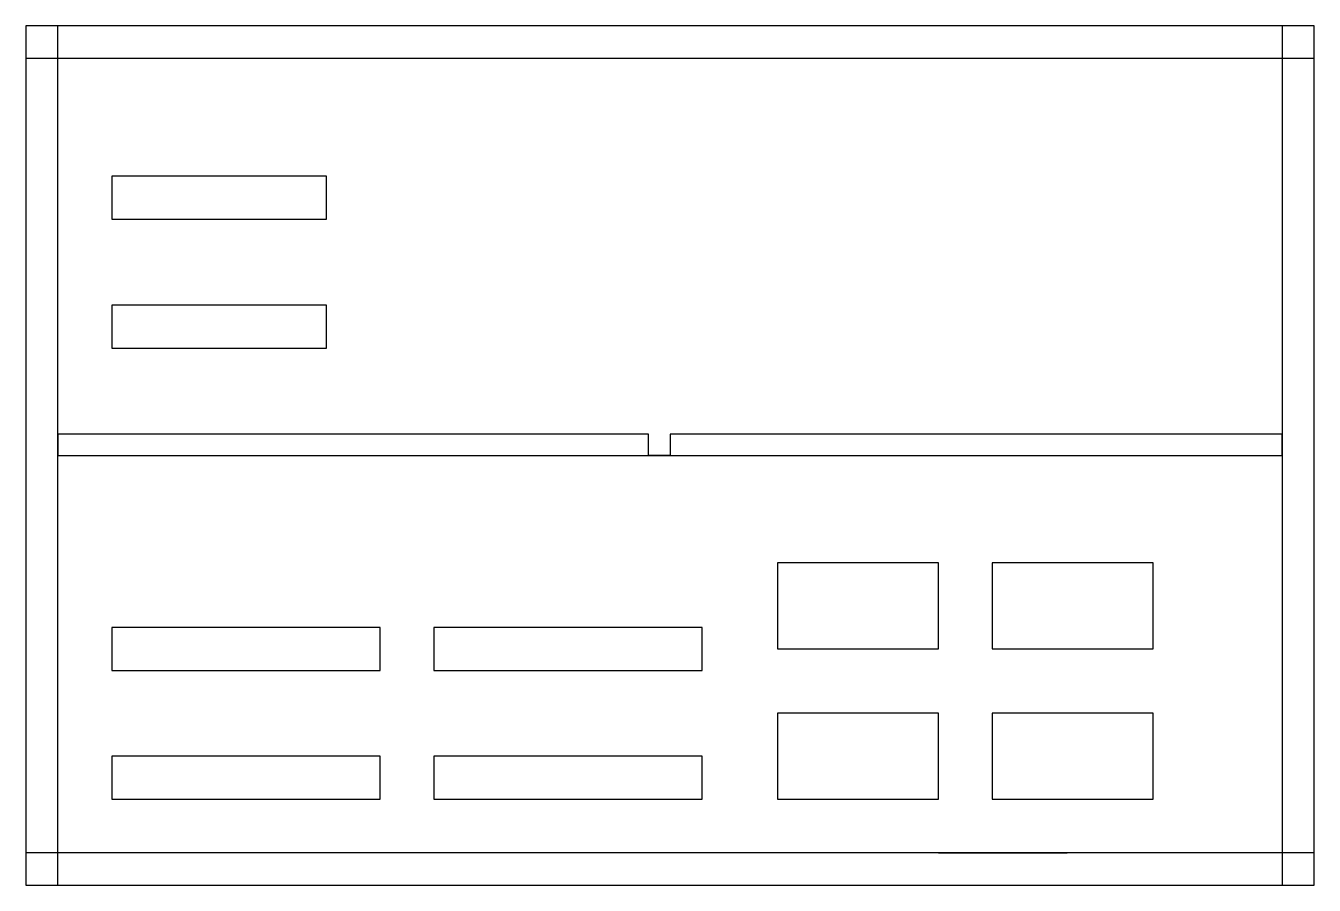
# Model space of a CAD drawing. Header units: metres. Extents: x 0 to 12000, y 0 to 8000.
import ezdxf

# ---------------------------------------------------------------- set-up
doc = ezdxf.new("R2010")
doc.units = ezdxf.units.M
for name, color, linetype, true_color in [('CHILLER', 1, 'Continuous', 0x00ffff), ('DOOR', 1, 'Continuous', 0xffff00), ('FLOOR', 1, 'Continuous', 0x808080), ('SHELF', 1, 'Continuous', 0xf39c12), ('WALL', 1, 'Continuous', 0x4a90e2)]:
    doc.layers.add(name, color=color, linetype=linetype, true_color=true_color)

msp = doc.modelspace()

# ---------------------------------------------------------------- linework, layer by layer
at = {"layer": 'CHILLER'}
for points in [[(7000, 2200, 2000), (8500, 2200, 2000), (8500, 3000, 2000), (7000, 3000, 2000), (7000, 2200, 2000)], [(9000, 2200, 2000), (10500, 2200, 2000), (10500, 3000, 2000), (9000, 3000, 2000), (9000, 2200, 2000)], [(7000, 800, 2000), (8500, 800, 2000), (8500, 1600, 2000), (7000, 1600, 2000), (7000, 800, 2000)], [(9000, 800, 2000), (10500, 800, 2000), (10500, 1600, 2000), (9000, 1600, 2000), (9000, 800, 2000)]]:
    msp.add_polyline3d(points, dxfattribs=at)
at = {"layer": 'DOOR'}
for points in [[(5800, 4000, 2100), (6000, 4000, 2100), (6000, 4000, 2100), (5800, 4000, 2100), (5800, 4000, 2100)], [(8500, 300, 2100), (9700, 300, 2100), (9700, 300, 2100), (8500, 300, 2100), (8500, 300, 2100)]]:
    msp.add_polyline3d(points, dxfattribs=at)
at = {"layer": 'FLOOR'}
msp.add_lwpolyline([(0, 0), (12000, 0), (12000, 8000), (0, 8000), (0, 0)], dxfattribs=at)
at = {"layer": 'SHELF'}
for points in [[(800, 6200, 1800), (2800, 6200, 1800), (2800, 6600, 1800), (800, 6600, 1800), (800, 6200, 1800)], [(800, 5000, 1800), (2800, 5000, 1800), (2800, 5400, 1800), (800, 5400, 1800), (800, 5000, 1800)], [(800, 2000, 1800), (3300, 2000, 1800), (3300, 2400, 1800), (800, 2400, 1800), (800, 2000, 1800)], [(3800, 2000, 1800), (6300, 2000, 1800), (6300, 2400, 1800), (3800, 2400, 1800), (3800, 2000, 1800)], [(800, 800, 1800), (3300, 800, 1800), (3300, 1200, 1800), (800, 1200, 1800), (800, 800, 1800)], [(3800, 800, 1800), (6300, 800, 1800), (6300, 1200, 1800), (3800, 1200, 1800), (3800, 800, 1800)]]:
    msp.add_polyline3d(points, dxfattribs=at)
at = {"layer": 'WALL'}
for points in [[(0, 0, 2800), (300, 0, 2800), (300, 8000, 2800), (0, 8000, 2800), (0, 0, 2800)], [(0, 7700, 2800), (12000, 7700, 2800), (12000, 8000, 2800), (0, 8000, 2800), (0, 7700, 2800)], [(11700, 0, 2800), (12000, 0, 2800), (12000, 8000, 2800), (11700, 8000, 2800), (11700, 0, 2800)], [(300, 4000, 2800), (5800, 4000, 2800), (5800, 4200, 2800), (300, 4200, 2800), (300, 4000, 2800)], [(6000, 4000, 2800), (11700, 4000, 2800), (11700, 4200, 2800), (6000, 4200, 2800), (6000, 4000, 2800)], [(0, 0, 2800), (12000, 0, 2800), (12000, 300, 2800), (0, 300, 2800), (0, 0, 2800)]]:
    msp.add_polyline3d(points, dxfattribs=at)

doc.saveas('drawing.dxf')
